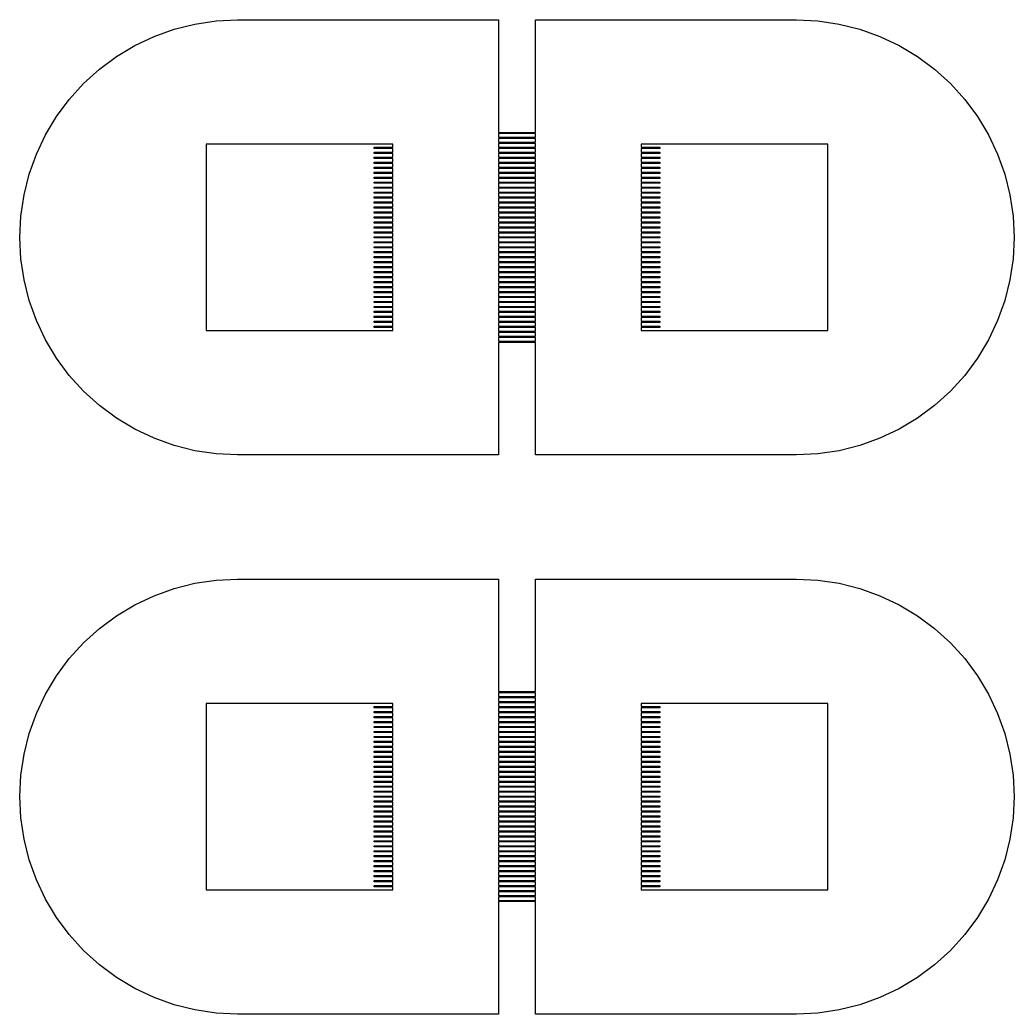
# Model space of a CAD drawing. Extents: x -25 to 123, y -44 to 109.
# Drawn here: x 0.51 to 8.69, y 5.11 to 13.29 of the extents above; entities that cross this region are included whole.
import ezdxf

# ---------------------------------------------------------------- set-up
doc = ezdxf.new("R2010")
doc.units = 0

msp = doc.modelspace()

# ---------------------------------------------------------------- linework, layer by layer
for p, q in [((1.78137, 13.2167), (1.95172, 13.2594)), ((1.95172, 13.2594), (2.12544, 13.2852)), ((2.12544, 13.2852), (2.30084, 13.2938)), ((2.30084, 13.2938), (4.4483, 13.2938)), ((4.4483, 13.2938), (4.4483, 12.3683)), ((4.75508, 12.3683), (4.75508, 13.2938)), ((4.75508, 13.2938), (6.90254, 13.2938)), ((6.90254, 13.2938), (7.07794, 13.2852)), ((7.07794, 13.2852), (7.25166, 13.2594)), ((7.25166, 13.2594), (7.42201, 13.2167)), ((1.61601, 13.1576), (1.78137, 13.2167)), ((7.42201, 13.2167), (7.58737, 13.1576)), ((1.45726, 13.0825), (1.61601, 13.1576)), ((7.58737, 13.1576), (7.74612, 13.0825)), ((1.30663, 12.9922), (1.45726, 13.0825)), ((7.74612, 13.0825), (7.89676, 12.9922)), ((1.16557, 12.8876), (1.30663, 12.9922)), ((7.89676, 12.9922), (8.03781, 12.8876)), ((1.03545, 12.7696), (1.16557, 12.8876)), ((8.03781, 12.8876), (8.16794, 12.7696)), ((0.9175, 12.6395), (1.03545, 12.7696)), ((8.16794, 12.7696), (8.28589, 12.6395)), ((0.8129, 12.4985), (0.9175, 12.6395)), ((8.28589, 12.6395), (8.39049, 12.4985)), ((0.72261, 12.3478), (0.8129, 12.4985)), ((8.39049, 12.4985), (8.48077, 12.3478)), ((4.4483, 12.3683), (4.75508, 12.3683)), ((4.75508, 12.3581), (4.4483, 12.3581)), ((4.4483, 12.3581), (4.4483, 12.3274)), ((4.75508, 12.3274), (4.75508, 12.3581)), ((0.64752, 12.1891), (0.72261, 12.3478)), ((4.4483, 12.3274), (4.75508, 12.3274)), ((4.75508, 12.3172), (4.4483, 12.3172)), ((4.4483, 12.3172), (4.4483, 12.2865)), ((4.4483, 12.2865), (4.75508, 12.2865)), ((4.75508, 12.2763), (4.4483, 12.2763)), ((4.4483, 12.2763), (4.4483, 12.2456)), ((4.75508, 12.2865), (4.75508, 12.3172)), ((4.75508, 12.2456), (4.75508, 12.2763)), ((8.48077, 12.3478), (8.55586, 12.1891)), ((3.57909, 12.2712), (2.0452, 12.2712)), ((2.0452, 12.2712), (2.0452, 10.7373)), ((3.4257, 12.2354), (3.4257, 12.2456)), ((3.4257, 12.2456), (3.57909, 12.2456)), ((3.57909, 12.2354), (3.4257, 12.2354)), ((3.4257, 12.1945), (3.4257, 12.2047)), ((3.4257, 12.2047), (3.57909, 12.2047)), ((3.57909, 12.1945), (3.4257, 12.1945)), ((3.57909, 12.2456), (3.57909, 12.2712)), ((3.57909, 12.2047), (3.57909, 12.2354)), ((3.57909, 12.1638), (3.57909, 12.1945)), ((4.4483, 12.2456), (4.75508, 12.2456)), ((4.75508, 12.2354), (4.4483, 12.2354)), ((4.4483, 12.2354), (4.4483, 12.2047)), ((4.4483, 12.2047), (4.75508, 12.2047)), ((4.75508, 12.1945), (4.4483, 12.1945)), ((4.4483, 12.1945), (4.4483, 12.1638)), ((4.75508, 12.2047), (4.75508, 12.2354)), ((4.75508, 12.1638), (4.75508, 12.1945)), ((7.15819, 12.2712), (5.6243, 12.2712)), ((5.6243, 12.2712), (5.6243, 12.2456)), ((5.6243, 12.2456), (5.77768, 12.2456)), ((5.77768, 12.2354), (5.6243, 12.2354)), ((5.6243, 12.2354), (5.6243, 12.2047)), ((5.6243, 12.2047), (5.77768, 12.2047)), ((5.77768, 12.1945), (5.6243, 12.1945)), ((5.6243, 12.1945), (5.6243, 12.1638)), ((5.77768, 12.2456), (5.77768, 12.2354)), ((5.77768, 12.2047), (5.77768, 12.1945)), ((7.15819, 10.7373), (7.15819, 12.2712)), ((0.58836, 12.0237), (0.64752, 12.1891)), ((3.4257, 12.1536), (3.4257, 12.1638)), ((3.4257, 12.1638), (3.57909, 12.1638)), ((3.57909, 12.1536), (3.4257, 12.1536)), ((3.4257, 12.1127), (3.4257, 12.1229)), ((3.4257, 12.1229), (3.57909, 12.1229)), ((3.57909, 12.1127), (3.4257, 12.1127)), ((3.57909, 12.1229), (3.57909, 12.1536)), ((3.57909, 12.082), (3.57909, 12.1127)), ((4.4483, 12.1638), (4.75508, 12.1638)), ((4.75508, 12.1536), (4.4483, 12.1536)), ((4.4483, 12.1536), (4.4483, 12.1229)), ((4.4483, 12.1229), (4.75508, 12.1229)), ((4.75508, 12.1127), (4.4483, 12.1127)), ((4.4483, 12.1127), (4.4483, 12.082)), ((4.75508, 12.1229), (4.75508, 12.1536)), ((4.75508, 12.082), (4.75508, 12.1127)), ((5.6243, 12.1638), (5.77768, 12.1638)), ((5.77768, 12.1536), (5.6243, 12.1536)), ((5.6243, 12.1536), (5.6243, 12.1229)), ((5.6243, 12.1229), (5.77768, 12.1229)), ((5.77768, 12.1127), (5.6243, 12.1127)), ((5.6243, 12.1127), (5.6243, 12.082)), ((5.77768, 12.1638), (5.77768, 12.1536)), ((5.77768, 12.1229), (5.77768, 12.1127)), ((8.55586, 12.1891), (8.61502, 12.0237)), ((3.4257, 12.0718), (3.4257, 12.082)), ((3.4257, 12.082), (3.57909, 12.082)), ((3.57909, 12.0718), (3.4257, 12.0718)), ((3.4257, 12.0309), (3.4257, 12.0411)), ((3.4257, 12.0411), (3.57909, 12.0411)), ((3.57909, 12.0309), (3.4257, 12.0309)), ((3.57909, 12.0411), (3.57909, 12.0718)), ((3.57909, 12.0002), (3.57909, 12.0309)), ((4.4483, 12.082), (4.75508, 12.082)), ((4.75508, 12.0718), (4.4483, 12.0718)), ((4.4483, 12.0718), (4.4483, 12.0411)), ((4.4483, 12.0411), (4.75508, 12.0411)), ((4.75508, 12.0309), (4.4483, 12.0309)), ((4.4483, 12.0309), (4.4483, 12.0002)), ((4.75508, 12.0411), (4.75508, 12.0718)), ((4.75508, 12.0002), (4.75508, 12.0309)), ((5.6243, 12.082), (5.77768, 12.082)), ((5.77768, 12.0718), (5.6243, 12.0718)), ((5.6243, 12.0718), (5.6243, 12.0411)), ((5.6243, 12.0411), (5.77768, 12.0411)), ((5.77768, 12.0309), (5.6243, 12.0309)), ((5.6243, 12.0309), (5.6243, 12.0002)), ((5.77768, 12.082), (5.77768, 12.0718)), ((5.77768, 12.0411), (5.77768, 12.0309)), ((0.54568, 11.8534), (0.58836, 12.0237)), ((3.4257, 11.99), (3.4257, 12.0002)), ((3.4257, 12.0002), (3.57909, 12.0002)), ((3.57909, 11.99), (3.4257, 11.99)), ((3.4257, 11.9491), (3.4257, 11.9593)), ((3.4257, 11.9593), (3.57909, 11.9593)), ((3.57909, 11.9491), (3.4257, 11.9491)), ((3.57909, 11.9593), (3.57909, 11.99)), ((3.57909, 11.9184), (3.57909, 11.9491)), ((4.4483, 12.0002), (4.75508, 12.0002)), ((4.75508, 11.99), (4.4483, 11.99)), ((4.4483, 11.99), (4.4483, 11.9593)), ((4.4483, 11.9593), (4.75508, 11.9593)), ((4.75508, 11.9491), (4.4483, 11.9491)), ((4.4483, 11.9491), (4.4483, 11.9184)), ((4.75508, 11.9593), (4.75508, 11.99)), ((4.75508, 11.9184), (4.75508, 11.9491)), ((5.6243, 12.0002), (5.77768, 12.0002)), ((5.77768, 11.99), (5.6243, 11.99)), ((5.6243, 11.99), (5.6243, 11.9593)), ((5.6243, 11.9593), (5.77768, 11.9593)), ((5.77768, 11.9491), (5.6243, 11.9491)), ((5.6243, 11.9491), (5.6243, 11.9184)), ((5.77768, 12.0002), (5.77768, 11.99)), ((5.77768, 11.9593), (5.77768, 11.9491)), ((8.61502, 12.0237), (8.6577, 11.8534)), ((3.4257, 11.9082), (3.4257, 11.9184)), ((3.4257, 11.9184), (3.57909, 11.9184)), ((3.57909, 11.9082), (3.4257, 11.9082)), ((3.4257, 11.8673), (3.4257, 11.8775)), ((3.4257, 11.8775), (3.57909, 11.8775)), ((3.57909, 11.8673), (3.4257, 11.8673)), ((3.57909, 11.8775), (3.57909, 11.9082)), ((3.57909, 11.8366), (3.57909, 11.8673)), ((4.4483, 11.9184), (4.75508, 11.9184)), ((4.75508, 11.9082), (4.4483, 11.9082)), ((4.4483, 11.9082), (4.4483, 11.8775)), ((4.4483, 11.8775), (4.75508, 11.8775)), ((4.75508, 11.8673), (4.4483, 11.8673)), ((4.4483, 11.8673), (4.4483, 11.8366)), ((4.75508, 11.8775), (4.75508, 11.9082)), ((4.75508, 11.8366), (4.75508, 11.8673)), ((5.6243, 11.9184), (5.77768, 11.9184)), ((5.77768, 11.9082), (5.6243, 11.9082)), ((5.6243, 11.9082), (5.6243, 11.8775)), ((5.6243, 11.8775), (5.77768, 11.8775)), ((5.77768, 11.8673), (5.6243, 11.8673)), ((5.6243, 11.8673), (5.6243, 11.8366)), ((5.77768, 11.9184), (5.77768, 11.9082)), ((5.77768, 11.8775), (5.77768, 11.8673)), ((0.51993, 11.6796), (0.54568, 11.8534)), ((3.4257, 11.8264), (3.4257, 11.8366)), ((3.4257, 11.8366), (3.57909, 11.8366)), ((3.57909, 11.8264), (3.4257, 11.8264)), ((3.4257, 11.7854), (3.4257, 11.7957)), ((3.4257, 11.7957), (3.57909, 11.7957)), ((3.57909, 11.7854), (3.4257, 11.7854)), ((3.57909, 11.7957), (3.57909, 11.8264)), ((3.57909, 11.7548), (3.57909, 11.7854)), ((4.4483, 11.8366), (4.75508, 11.8366)), ((4.75508, 11.8264), (4.4483, 11.8264)), ((4.4483, 11.8264), (4.4483, 11.7957)), ((4.4483, 11.7957), (4.75508, 11.7957)), ((4.75508, 11.7854), (4.4483, 11.7854)), ((4.4483, 11.7854), (4.4483, 11.7548)), ((4.75508, 11.7957), (4.75508, 11.8264)), ((4.75508, 11.7548), (4.75508, 11.7854)), ((5.6243, 11.8366), (5.77768, 11.8366)), ((5.77768, 11.8264), (5.6243, 11.8264)), ((5.6243, 11.8264), (5.6243, 11.7957)), ((5.6243, 11.7957), (5.77768, 11.7957)), ((5.77768, 11.7854), (5.6243, 11.7854)), ((5.6243, 11.7854), (5.6243, 11.7548)), ((5.77768, 11.8366), (5.77768, 11.8264)), ((5.77768, 11.7957), (5.77768, 11.7854)), ((8.6577, 11.8534), (8.68346, 11.6796)), ((3.4257, 11.7445), (3.4257, 11.7548)), ((3.4257, 11.7548), (3.57909, 11.7548)), ((3.57909, 11.7445), (3.4257, 11.7445)), ((3.4257, 11.7036), (3.4257, 11.7139)), ((3.4257, 11.7139), (3.57909, 11.7139)), ((3.57909, 11.7036), (3.4257, 11.7036)), ((3.57909, 11.7139), (3.57909, 11.7445)), ((3.57909, 11.673), (3.57909, 11.7036)), ((4.4483, 11.7548), (4.75508, 11.7548)), ((4.75508, 11.7445), (4.4483, 11.7445)), ((4.4483, 11.7445), (4.4483, 11.7139)), ((4.4483, 11.7139), (4.75508, 11.7139)), ((4.75508, 11.7036), (4.4483, 11.7036)), ((4.4483, 11.7036), (4.4483, 11.673)), ((4.75508, 11.7139), (4.75508, 11.7445)), ((4.75508, 11.673), (4.75508, 11.7036)), ((5.6243, 11.7548), (5.77768, 11.7548)), ((5.77768, 11.7445), (5.6243, 11.7445)), ((5.6243, 11.7445), (5.6243, 11.7139)), ((5.6243, 11.7139), (5.77768, 11.7139)), ((5.77768, 11.7036), (5.6243, 11.7036)), ((5.6243, 11.7036), (5.6243, 11.673)), ((5.77768, 11.7548), (5.77768, 11.7445)), ((5.77768, 11.7139), (5.77768, 11.7036)), ((0.51129, 11.5042), (0.51993, 11.6796)), ((3.4257, 11.6628), (3.4257, 11.673)), ((3.4257, 11.673), (3.57909, 11.673)), ((3.57909, 11.6628), (3.4257, 11.6628)), ((3.4257, 11.6218), (3.4257, 11.6321)), ((3.4257, 11.6321), (3.57909, 11.6321)), ((3.57909, 11.6218), (3.4257, 11.6218)), ((3.57909, 11.6321), (3.57909, 11.6628)), ((3.57909, 11.5912), (3.57909, 11.6218)), ((4.4483, 11.673), (4.75508, 11.673)), ((4.75508, 11.6628), (4.4483, 11.6628)), ((4.4483, 11.6628), (4.4483, 11.6321)), ((4.4483, 11.6321), (4.75508, 11.6321)), ((4.75508, 11.6218), (4.4483, 11.6218)), ((4.4483, 11.6218), (4.4483, 11.5912)), ((4.75508, 11.6321), (4.75508, 11.6628)), ((4.75508, 11.5912), (4.75508, 11.6218)), ((5.6243, 11.673), (5.77768, 11.673)), ((5.77768, 11.6628), (5.6243, 11.6628)), ((5.6243, 11.6628), (5.6243, 11.6321)), ((5.6243, 11.6321), (5.77768, 11.6321)), ((5.77768, 11.6218), (5.6243, 11.6218)), ((5.6243, 11.6218), (5.6243, 11.5912)), ((5.77768, 11.673), (5.77768, 11.6628)), ((5.77768, 11.6321), (5.77768, 11.6218)), ((8.68346, 11.6796), (8.69209, 11.5042)), ((3.4257, 11.5809), (3.4257, 11.5912)), ((3.4257, 11.5912), (3.57909, 11.5912)), ((3.57909, 11.5809), (3.4257, 11.5809)), ((3.4257, 11.54), (3.4257, 11.5503)), ((3.4257, 11.5503), (3.57909, 11.5503)), ((3.57909, 11.54), (3.4257, 11.54)), ((3.57909, 11.5503), (3.57909, 11.5809)), ((3.57909, 11.5093), (3.57909, 11.54)), ((4.4483, 11.5912), (4.75508, 11.5912)), ((4.75508, 11.5809), (4.4483, 11.5809)), ((4.4483, 11.5809), (4.4483, 11.5503)), ((4.4483, 11.5503), (4.75508, 11.5503)), ((4.75508, 11.54), (4.4483, 11.54)), ((4.4483, 11.54), (4.4483, 11.5093)), ((4.75508, 11.5503), (4.75508, 11.5809)), ((4.75508, 11.5093), (4.75508, 11.54)), ((5.6243, 11.5912), (5.77768, 11.5912)), ((5.77768, 11.5809), (5.6243, 11.5809)), ((5.6243, 11.5809), (5.6243, 11.5503)), ((5.6243, 11.5503), (5.77768, 11.5503)), ((5.77768, 11.54), (5.6243, 11.54)), ((5.6243, 11.54), (5.6243, 11.5093)), ((5.77768, 11.5912), (5.77768, 11.5809)), ((5.77768, 11.5503), (5.77768, 11.54)), ((0.51993, 11.3288), (0.51129, 11.5042)), ((3.4257, 11.4991), (3.4257, 11.5093)), ((3.4257, 11.5093), (3.57909, 11.5093)), ((3.57909, 11.4991), (3.4257, 11.4991)), ((3.4257, 11.4582), (3.4257, 11.4685)), ((3.4257, 11.4685), (3.57909, 11.4685)), ((3.57909, 11.4582), (3.4257, 11.4582)), ((3.57909, 11.4685), (3.57909, 11.4991)), ((3.57909, 11.4276), (3.57909, 11.4582)), ((4.4483, 11.5093), (4.75508, 11.5093)), ((4.75508, 11.4991), (4.4483, 11.4991)), ((4.4483, 11.4991), (4.4483, 11.4685)), ((4.4483, 11.4685), (4.75508, 11.4685)), ((4.75508, 11.4582), (4.4483, 11.4582)), ((4.4483, 11.4582), (4.4483, 11.4276)), ((4.75508, 11.4685), (4.75508, 11.4991)), ((4.75508, 11.4276), (4.75508, 11.4582)), ((5.6243, 11.5093), (5.77768, 11.5093)), ((5.77768, 11.4991), (5.6243, 11.4991)), ((5.6243, 11.4991), (5.6243, 11.4685)), ((5.6243, 11.4685), (5.77768, 11.4685)), ((5.77768, 11.4582), (5.6243, 11.4582)), ((5.6243, 11.4582), (5.6243, 11.4276)), ((5.77768, 11.5093), (5.77768, 11.4991)), ((5.77768, 11.4685), (5.77768, 11.4582)), ((8.69209, 11.5042), (8.68346, 11.3288)), ((3.4257, 11.4173), (3.4257, 11.4276)), ((3.4257, 11.4276), (3.57909, 11.4276)), ((3.57909, 11.4173), (3.4257, 11.4173)), ((3.4257, 11.3764), (3.4257, 11.3867)), ((3.4257, 11.3867), (3.57909, 11.3867)), ((3.57909, 11.3764), (3.4257, 11.3764)), ((3.57909, 11.3867), (3.57909, 11.4173)), ((3.57909, 11.3457), (3.57909, 11.3764)), ((4.4483, 11.4276), (4.75508, 11.4276)), ((4.75508, 11.4173), (4.4483, 11.4173)), ((4.4483, 11.4173), (4.4483, 11.3867)), ((4.4483, 11.3867), (4.75508, 11.3867)), ((4.75508, 11.3764), (4.4483, 11.3764)), ((4.4483, 11.3764), (4.4483, 11.3457)), ((4.75508, 11.3867), (4.75508, 11.4173)), ((4.75508, 11.3457), (4.75508, 11.3764)), ((5.6243, 11.4276), (5.77768, 11.4276)), ((5.77768, 11.4173), (5.6243, 11.4173)), ((5.6243, 11.4173), (5.6243, 11.3867)), ((5.6243, 11.3867), (5.77768, 11.3867)), ((5.77768, 11.3764), (5.6243, 11.3764)), ((5.6243, 11.3764), (5.6243, 11.3457)), ((5.77768, 11.4276), (5.77768, 11.4173)), ((5.77768, 11.3867), (5.77768, 11.3764)), ((0.54568, 11.1551), (0.51993, 11.3288)), ((3.4257, 11.3355), (3.4257, 11.3457)), ((3.4257, 11.3457), (3.57909, 11.3457)), ((3.57909, 11.3355), (3.4257, 11.3355)), ((3.4257, 11.2946), (3.4257, 11.3048)), ((3.4257, 11.3048), (3.57909, 11.3048)), ((3.57909, 11.2946), (3.4257, 11.2946)), ((3.57909, 11.3048), (3.57909, 11.3355)), ((3.57909, 11.2639), (3.57909, 11.2946)), ((4.4483, 11.3457), (4.75508, 11.3457)), ((4.75508, 11.3355), (4.4483, 11.3355)), ((4.4483, 11.3355), (4.4483, 11.3048)), ((4.4483, 11.3048), (4.75508, 11.3048)), ((4.75508, 11.2946), (4.4483, 11.2946)), ((4.4483, 11.2946), (4.4483, 11.2639)), ((4.75508, 11.3048), (4.75508, 11.3355)), ((4.75508, 11.2639), (4.75508, 11.2946)), ((5.6243, 11.3457), (5.77768, 11.3457)), ((5.77768, 11.3355), (5.6243, 11.3355)), ((5.6243, 11.3355), (5.6243, 11.3048)), ((5.6243, 11.3048), (5.77768, 11.3048)), ((5.77768, 11.2946), (5.6243, 11.2946)), ((5.6243, 11.2946), (5.6243, 11.2639)), ((5.77768, 11.3457), (5.77768, 11.3355)), ((5.77768, 11.3048), (5.77768, 11.2946)), ((8.68346, 11.3288), (8.6577, 11.1551)), ((3.4257, 11.2537), (3.4257, 11.2639)), ((3.4257, 11.2639), (3.57909, 11.2639)), ((3.57909, 11.2537), (3.4257, 11.2537)), ((3.4257, 11.2128), (3.4257, 11.223)), ((3.4257, 11.223), (3.57909, 11.223)), ((3.57909, 11.2128), (3.4257, 11.2128)), ((3.57909, 11.223), (3.57909, 11.2537)), ((3.57909, 11.1821), (3.57909, 11.2128)), ((4.4483, 11.2639), (4.75508, 11.2639)), ((4.75508, 11.2537), (4.4483, 11.2537)), ((4.4483, 11.2537), (4.4483, 11.223)), ((4.4483, 11.223), (4.75508, 11.223)), ((4.75508, 11.2128), (4.4483, 11.2128)), ((4.4483, 11.2128), (4.4483, 11.1821)), ((4.75508, 11.223), (4.75508, 11.2537)), ((4.75508, 11.1821), (4.75508, 11.2128)), ((5.6243, 11.2639), (5.77768, 11.2639)), ((5.77768, 11.2537), (5.6243, 11.2537)), ((5.6243, 11.2537), (5.6243, 11.223)), ((5.6243, 11.223), (5.77768, 11.223)), ((5.77768, 11.2128), (5.6243, 11.2128)), ((5.6243, 11.2128), (5.6243, 11.1821)), ((5.77768, 11.2639), (5.77768, 11.2537)), ((5.77768, 11.223), (5.77768, 11.2128)), ((0.58836, 10.9848), (0.54568, 11.1551)), ((3.4257, 11.1719), (3.4257, 11.1821)), ((3.4257, 11.1821), (3.57909, 11.1821)), ((3.57909, 11.1719), (3.4257, 11.1719)), ((3.4257, 11.131), (3.4257, 11.1412)), ((3.4257, 11.1412), (3.57909, 11.1412)), ((3.57909, 11.131), (3.4257, 11.131)), ((3.57909, 11.1412), (3.57909, 11.1719)), ((3.57909, 11.1003), (3.57909, 11.131)), ((4.4483, 11.1821), (4.75508, 11.1821)), ((4.75508, 11.1719), (4.4483, 11.1719)), ((4.4483, 11.1719), (4.4483, 11.1412)), ((4.4483, 11.1412), (4.75508, 11.1412)), ((4.75508, 11.131), (4.4483, 11.131)), ((4.4483, 11.131), (4.4483, 11.1003)), ((4.75508, 11.1412), (4.75508, 11.1719)), ((4.75508, 11.1003), (4.75508, 11.131)), ((5.6243, 11.1821), (5.77768, 11.1821)), ((5.77768, 11.1719), (5.6243, 11.1719)), ((5.6243, 11.1719), (5.6243, 11.1412)), ((5.6243, 11.1412), (5.77768, 11.1412)), ((5.77768, 11.131), (5.6243, 11.131)), ((5.6243, 11.131), (5.6243, 11.1003)), ((5.77768, 11.1821), (5.77768, 11.1719)), ((5.77768, 11.1412), (5.77768, 11.131)), ((8.6577, 11.1551), (8.61502, 10.9848)), ((3.4257, 11.0901), (3.4257, 11.1003)), ((3.4257, 11.1003), (3.57909, 11.1003)), ((3.57909, 11.0901), (3.4257, 11.0901)), ((3.4257, 11.0492), (3.4257, 11.0594)), ((3.4257, 11.0594), (3.57909, 11.0594)), ((3.57909, 11.0492), (3.4257, 11.0492)), ((3.57909, 11.0594), (3.57909, 11.0901)), ((3.57909, 11.0185), (3.57909, 11.0492)), ((4.4483, 11.1003), (4.75508, 11.1003)), ((4.75508, 11.0901), (4.4483, 11.0901)), ((4.4483, 11.0901), (4.4483, 11.0594)), ((4.4483, 11.0594), (4.75508, 11.0594)), ((4.75508, 11.0492), (4.4483, 11.0492)), ((4.4483, 11.0492), (4.4483, 11.0185)), ((4.75508, 11.0594), (4.75508, 11.0901)), ((4.75508, 11.0185), (4.75508, 11.0492)), ((5.6243, 11.1003), (5.77768, 11.1003)), ((5.77768, 11.0901), (5.6243, 11.0901)), ((5.6243, 11.0901), (5.6243, 11.0594)), ((5.6243, 11.0594), (5.77768, 11.0594)), ((5.77768, 11.0492), (5.6243, 11.0492)), ((5.6243, 11.0492), (5.6243, 11.0185)), ((5.77768, 11.1003), (5.77768, 11.0901)), ((5.77768, 11.0594), (5.77768, 11.0492)), ((0.64752, 10.8194), (0.58836, 10.9848)), ((3.4257, 11.0083), (3.4257, 11.0185)), ((3.4257, 11.0185), (3.57909, 11.0185)), ((3.57909, 11.0083), (3.4257, 11.0083)), ((3.4257, 10.9674), (3.4257, 10.9776)), ((3.4257, 10.9776), (3.57909, 10.9776)), ((3.57909, 10.9674), (3.4257, 10.9674)), ((3.57909, 10.9776), (3.57909, 11.0083)), ((3.57909, 10.9367), (3.57909, 10.9674)), ((4.4483, 11.0185), (4.75508, 11.0185)), ((4.75508, 11.0083), (4.4483, 11.0083)), ((4.4483, 11.0083), (4.4483, 10.9776)), ((4.4483, 10.9776), (4.75508, 10.9776)), ((4.75508, 10.9674), (4.4483, 10.9674)), ((4.4483, 10.9674), (4.4483, 10.9367)), ((4.75508, 10.9776), (4.75508, 11.0083)), ((4.75508, 10.9367), (4.75508, 10.9674)), ((5.6243, 11.0185), (5.77768, 11.0185)), ((5.77768, 11.0083), (5.6243, 11.0083)), ((5.6243, 11.0083), (5.6243, 10.9776)), ((5.6243, 10.9776), (5.77768, 10.9776)), ((5.77768, 10.9674), (5.6243, 10.9674)), ((5.6243, 10.9674), (5.6243, 10.9367)), ((5.77768, 11.0185), (5.77768, 11.0083)), ((5.77768, 10.9776), (5.77768, 10.9674)), ((8.61502, 10.9848), (8.55586, 10.8194)), ((3.4257, 10.9265), (3.4257, 10.9367)), ((3.4257, 10.9367), (3.57909, 10.9367)), ((3.57909, 10.9265), (3.4257, 10.9265)), ((3.4257, 10.8856), (3.4257, 10.8958)), ((3.4257, 10.8958), (3.57909, 10.8958)), ((3.57909, 10.8856), (3.4257, 10.8856)), ((3.57909, 10.8958), (3.57909, 10.9265)), ((3.57909, 10.8549), (3.57909, 10.8856)), ((4.4483, 10.9367), (4.75508, 10.9367)), ((4.75508, 10.9265), (4.4483, 10.9265)), ((4.4483, 10.9265), (4.4483, 10.8958)), ((4.4483, 10.8958), (4.75508, 10.8958)), ((4.75508, 10.8856), (4.4483, 10.8856)), ((4.4483, 10.8856), (4.4483, 10.8549)), ((4.75508, 10.8958), (4.75508, 10.9265)), ((4.75508, 10.8549), (4.75508, 10.8856)), ((5.6243, 10.9367), (5.77768, 10.9367)), ((5.77768, 10.9265), (5.6243, 10.9265)), ((5.6243, 10.9265), (5.6243, 10.8958)), ((5.6243, 10.8958), (5.77768, 10.8958)), ((5.77768, 10.8856), (5.6243, 10.8856)), ((5.6243, 10.8856), (5.6243, 10.8549)), ((5.77768, 10.9367), (5.77768, 10.9265)), ((5.77768, 10.8958), (5.77768, 10.8856)), ((0.72261, 10.6607), (0.64752, 10.8194)), ((3.4257, 10.8447), (3.4257, 10.8549)), ((3.4257, 10.8549), (3.57909, 10.8549)), ((3.57909, 10.8447), (3.4257, 10.8447)), ((3.4257, 10.8038), (3.4257, 10.814)), ((3.4257, 10.814), (3.57909, 10.814)), ((3.57909, 10.8038), (3.4257, 10.8038)), ((3.57909, 10.814), (3.57909, 10.8447)), ((3.57909, 10.7731), (3.57909, 10.8038)), ((4.4483, 10.8549), (4.75508, 10.8549)), ((4.75508, 10.8447), (4.4483, 10.8447)), ((4.4483, 10.8447), (4.4483, 10.814)), ((4.4483, 10.814), (4.75508, 10.814)), ((4.75508, 10.8038), (4.4483, 10.8038)), ((4.4483, 10.8038), (4.4483, 10.7731)), ((4.75508, 10.814), (4.75508, 10.8447)), ((4.75508, 10.7731), (4.75508, 10.8038)), ((5.6243, 10.8549), (5.77768, 10.8549)), ((5.77768, 10.8447), (5.6243, 10.8447)), ((5.6243, 10.8447), (5.6243, 10.814)), ((5.6243, 10.814), (5.77768, 10.814)), ((5.77768, 10.8038), (5.6243, 10.8038)), ((5.6243, 10.8038), (5.6243, 10.7731)), ((5.77768, 10.8549), (5.77768, 10.8447)), ((5.77768, 10.814), (5.77768, 10.8038)), ((8.55586, 10.8194), (8.48077, 10.6607)), ((2.0452, 10.7373), (3.57909, 10.7373)), ((3.4257, 10.7629), (3.4257, 10.7731)), ((3.4257, 10.7731), (3.57909, 10.7731)), ((3.57909, 10.7629), (3.4257, 10.7629)), ((3.57909, 10.7373), (3.57909, 10.7629)), ((4.4483, 10.7731), (4.75508, 10.7731)), ((4.75508, 10.7629), (4.4483, 10.7629)), ((4.4483, 10.7629), (4.4483, 10.7322)), ((4.4483, 10.7322), (4.75508, 10.7322)), ((4.75508, 10.722), (4.4483, 10.722)), ((4.4483, 10.722), (4.4483, 10.6913)), ((4.75508, 10.7322), (4.75508, 10.7629)), ((4.75508, 10.6913), (4.75508, 10.722)), ((5.6243, 10.7731), (5.77768, 10.7731)), ((5.77768, 10.7629), (5.6243, 10.7629)), ((5.6243, 10.7629), (5.6243, 10.7373)), ((5.6243, 10.7373), (7.15819, 10.7373)), ((5.77768, 10.7731), (5.77768, 10.7629)), ((0.8129, 10.51), (0.72261, 10.6607)), ((4.4483, 10.6913), (4.75508, 10.6913)), ((4.75508, 10.6811), (4.4483, 10.6811)), ((4.4483, 10.6811), (4.4483, 10.6504)), ((4.4483, 10.6504), (4.75508, 10.6504)), ((4.75508, 10.6402), (4.4483, 10.6402)), ((4.4483, 10.6402), (4.4483, 9.71469)), ((4.75508, 10.6504), (4.75508, 10.6811)), ((4.75508, 9.71469), (4.75508, 10.6402)), ((8.48077, 10.6607), (8.39049, 10.51)), ((0.9175, 10.369), (0.8129, 10.51)), ((8.39049, 10.51), (8.28589, 10.369)), ((1.03545, 10.2388), (0.9175, 10.369)), ((8.28589, 10.369), (8.16794, 10.2388)), ((1.16557, 10.1209), (1.03545, 10.2388)), ((8.16794, 10.2388), (8.03781, 10.1209)), ((1.30663, 10.0163), (1.16557, 10.1209)), ((8.03781, 10.1209), (7.89676, 10.0163)), ((1.45726, 9.92601), (1.30663, 10.0163)), ((7.89676, 10.0163), (7.74612, 9.92601)), ((1.61601, 9.85092), (1.45726, 9.92601)), ((7.74612, 9.92601), (7.58737, 9.85092)), ((1.78137, 9.79176), (1.61601, 9.85092)), ((7.58737, 9.85092), (7.42201, 9.79176)), ((1.95172, 9.74908), (1.78137, 9.79176)), ((2.12544, 9.72333), (1.95172, 9.74908)), ((7.25166, 9.74908), (7.07794, 9.72333)), ((7.42201, 9.79176), (7.25166, 9.74908)), ((2.30084, 9.71469), (2.12544, 9.72333)), ((4.4483, 9.71469), (2.30084, 9.71469)), ((6.90254, 9.71469), (4.75508, 9.71469)), ((7.07794, 9.72333), (6.90254, 9.71469)), ((1.95172, 8.6577), (2.12544, 8.68346)), ((2.12544, 8.68346), (2.30084, 8.69209)), ((2.30084, 8.69209), (4.4483, 8.69209)), ((4.4483, 8.69209), (4.4483, 7.76663)), ((4.75508, 7.76663), (4.75508, 8.69209)), ((4.75508, 8.69209), (6.90254, 8.69209)), ((6.90254, 8.69209), (7.07794, 8.68346)), ((7.07794, 8.68346), (7.25166, 8.6577)), ((1.61601, 8.55586), (1.78137, 8.61502)), ((1.78137, 8.61502), (1.95172, 8.6577)), ((7.25166, 8.6577), (7.42201, 8.61502)), ((7.42201, 8.61502), (7.58737, 8.55586)), ((1.45726, 8.48077), (1.61601, 8.55586)), ((7.58737, 8.55586), (7.74612, 8.48077)), ((1.30663, 8.39049), (1.45726, 8.48077)), ((7.74612, 8.48077), (7.89676, 8.39049)), ((1.16557, 8.28589), (1.30663, 8.39049)), ((7.89676, 8.39049), (8.03781, 8.28589)), ((1.03545, 8.16794), (1.16557, 8.28589)), ((8.03781, 8.28589), (8.16794, 8.16794)), ((0.9175, 8.03781), (1.03545, 8.16794)), ((8.16794, 8.16794), (8.28589, 8.03781)), ((0.8129, 7.89676), (0.9175, 8.03781)), ((8.28589, 8.03781), (8.39049, 7.89676)), ((0.72261, 7.74612), (0.8129, 7.89676)), ((8.39049, 7.89676), (8.48077, 7.74612)), ((0.64752, 7.58737), (0.72261, 7.74612)), ((4.4483, 7.76663), (4.75508, 7.76663)), ((4.75508, 7.75641), (4.4483, 7.75641)), ((4.4483, 7.75641), (4.4483, 7.72572)), ((4.4483, 7.72572), (4.75508, 7.72572)), ((4.75508, 7.7155), (4.4483, 7.7155)), ((4.4483, 7.7155), (4.4483, 7.68483)), ((4.75508, 7.72572), (4.75508, 7.75641)), ((4.75508, 7.68483), (4.75508, 7.7155)), ((8.48077, 7.74612), (8.55586, 7.58737)), ((3.57909, 7.66949), (2.0452, 7.66949)), ((2.0452, 7.66949), (2.0452, 6.13559)), ((3.4257, 7.6337), (3.4257, 7.64392)), ((3.4257, 7.64392), (3.57909, 7.64392)), ((3.57909, 7.6337), (3.4257, 7.6337)), ((3.57909, 7.64392), (3.57909, 7.66949)), ((3.57909, 7.60303), (3.57909, 7.6337)), ((4.4483, 7.68483), (4.75508, 7.68483)), ((4.75508, 7.67459), (4.4483, 7.67459)), ((4.4483, 7.67459), (4.4483, 7.64392)), ((4.4483, 7.64392), (4.75508, 7.64392)), ((4.75508, 7.6337), (4.4483, 7.6337)), ((4.4483, 7.6337), (4.4483, 7.60303)), ((4.75508, 7.64392), (4.75508, 7.67459)), ((4.75508, 7.60303), (4.75508, 7.6337)), ((7.15819, 7.66949), (5.6243, 7.66949)), ((5.6243, 7.66949), (5.6243, 7.64392)), ((5.6243, 7.64392), (5.77768, 7.64392)), ((5.77768, 7.6337), (5.6243, 7.6337)), ((5.6243, 7.6337), (5.6243, 7.60303)), ((5.77768, 7.64392), (5.77768, 7.6337)), ((7.15819, 6.13559), (7.15819, 7.66949)), ((0.58836, 7.42201), (0.64752, 7.58737)), ((3.4257, 7.59279), (3.4257, 7.60303)), ((3.4257, 7.60303), (3.57909, 7.60303)), ((3.57909, 7.59279), (3.4257, 7.59279)), ((3.4257, 7.5519), (3.4257, 7.5621)), ((3.4257, 7.5621), (3.57909, 7.5621)), ((3.57909, 7.5519), (3.4257, 7.5519)), ((3.57909, 7.5621), (3.57909, 7.59279)), ((3.57909, 7.52121), (3.57909, 7.5519)), ((4.4483, 7.60303), (4.75508, 7.60303)), ((4.75508, 7.59279), (4.4483, 7.59279)), ((4.4483, 7.59279), (4.4483, 7.5621)), ((4.4483, 7.5621), (4.75508, 7.5621)), ((4.75508, 7.5519), (4.4483, 7.5519)), ((4.4483, 7.5519), (4.4483, 7.52121)), ((4.75508, 7.5621), (4.75508, 7.59279)), ((4.75508, 7.52121), (4.75508, 7.5519)), ((5.6243, 7.60303), (5.77768, 7.60303)), ((5.77768, 7.59279), (5.6243, 7.59279)), ((5.6243, 7.59279), (5.6243, 7.5621)), ((5.6243, 7.5621), (5.77768, 7.5621)), ((5.77768, 7.5519), (5.6243, 7.5519)), ((5.6243, 7.5519), (5.6243, 7.52121)), ((5.77768, 7.60303), (5.77768, 7.59279)), ((5.77768, 7.5621), (5.77768, 7.5519)), ((8.55586, 7.58737), (8.61502, 7.42201)), ((3.4257, 7.51097), (3.4257, 7.52121)), ((3.4257, 7.52121), (3.57909, 7.52121)), ((3.57909, 7.51097), (3.4257, 7.51097)), ((3.4257, 7.47008), (3.4257, 7.4803)), ((3.4257, 7.4803), (3.57909, 7.4803)), ((3.57909, 7.47008), (3.4257, 7.47008)), ((3.57909, 7.4803), (3.57909, 7.51097)), ((3.57909, 7.43941), (3.57909, 7.47008)), ((4.4483, 7.52121), (4.75508, 7.52121)), ((4.75508, 7.51097), (4.4483, 7.51097)), ((4.4483, 7.51097), (4.4483, 7.4803)), ((4.4483, 7.4803), (4.75508, 7.4803)), ((4.75508, 7.47008), (4.4483, 7.47008)), ((4.4483, 7.47008), (4.4483, 7.43941)), ((4.75508, 7.4803), (4.75508, 7.51097)), ((4.75508, 7.43941), (4.75508, 7.47008)), ((5.6243, 7.52121), (5.77768, 7.52121)), ((5.77768, 7.51097), (5.6243, 7.51097)), ((5.6243, 7.51097), (5.6243, 7.4803)), ((5.6243, 7.4803), (5.77768, 7.4803)), ((5.77768, 7.47008), (5.6243, 7.47008)), ((5.6243, 7.47008), (5.6243, 7.43941)), ((5.77768, 7.52121), (5.77768, 7.51097)), ((5.77768, 7.4803), (5.77768, 7.47008)), ((0.54568, 7.25166), (0.58836, 7.42201)), ((3.4257, 7.42918), (3.4257, 7.43941)), ((3.4257, 7.43941), (3.57909, 7.43941)), ((3.57909, 7.42918), (3.4257, 7.42918)), ((3.4257, 7.38828), (3.4257, 7.39848)), ((3.4257, 7.39848), (3.57909, 7.39848)), ((3.57909, 7.38828), (3.4257, 7.38828)), ((3.57909, 7.39848), (3.57909, 7.42918)), ((3.57909, 7.35759), (3.57909, 7.38828)), ((4.4483, 7.43941), (4.75508, 7.43941)), ((4.75508, 7.42918), (4.4483, 7.42918)), ((4.4483, 7.42918), (4.4483, 7.39848)), ((4.4483, 7.39848), (4.75508, 7.39848)), ((4.75508, 7.38828), (4.4483, 7.38828)), ((4.4483, 7.38828), (4.4483, 7.35759)), ((4.75508, 7.39848), (4.75508, 7.42918)), ((4.75508, 7.35759), (4.75508, 7.38828)), ((5.6243, 7.43941), (5.77768, 7.43941)), ((5.77768, 7.42918), (5.6243, 7.42918)), ((5.6243, 7.42918), (5.6243, 7.39848)), ((5.6243, 7.39848), (5.77768, 7.39848)), ((5.77768, 7.38828), (5.6243, 7.38828)), ((5.6243, 7.38828), (5.6243, 7.35759)), ((5.77768, 7.43941), (5.77768, 7.42918)), ((5.77768, 7.39848), (5.77768, 7.38828)), ((8.61502, 7.42201), (8.6577, 7.25166)), ((3.4257, 7.34737), (3.4257, 7.35759)), ((3.4257, 7.35759), (3.57909, 7.35759)), ((3.57909, 7.34737), (3.4257, 7.34737)), ((3.4257, 7.30646), (3.4257, 7.3167)), ((3.4257, 7.3167), (3.57909, 7.3167)), ((3.57909, 7.30646), (3.4257, 7.30646)), ((3.57909, 7.3167), (3.57909, 7.34737)), ((3.57909, 7.27579), (3.57909, 7.30646)), ((4.4483, 7.35759), (4.75508, 7.35759)), ((4.75508, 7.34737), (4.4483, 7.34737)), ((4.4483, 7.34737), (4.4483, 7.3167)), ((4.4483, 7.3167), (4.75508, 7.3167)), ((4.75508, 7.30646), (4.4483, 7.30646)), ((4.4483, 7.30646), (4.4483, 7.27579)), ((4.75508, 7.3167), (4.75508, 7.34737)), ((4.75508, 7.27579), (4.75508, 7.30646)), ((5.6243, 7.35759), (5.77768, 7.35759)), ((5.77768, 7.34737), (5.6243, 7.34737)), ((5.6243, 7.34737), (5.6243, 7.3167)), ((5.6243, 7.3167), (5.77768, 7.3167)), ((5.77768, 7.30646), (5.6243, 7.30646)), ((5.6243, 7.30646), (5.6243, 7.27579)), ((5.77768, 7.35759), (5.77768, 7.34737)), ((5.77768, 7.3167), (5.77768, 7.30646)), ((0.51993, 7.07794), (0.54568, 7.25166)), ((3.4257, 7.26556), (3.4257, 7.27579)), ((3.4257, 7.27579), (3.57909, 7.27579)), ((3.57909, 7.26556), (3.4257, 7.26556)), ((3.4257, 7.22466), (3.4257, 7.23488)), ((3.4257, 7.23488), (3.57909, 7.23488)), ((3.57909, 7.22466), (3.4257, 7.22466)), ((3.57909, 7.23488), (3.57909, 7.26556)), ((3.57909, 7.19397), (3.57909, 7.22466)), ((4.4483, 7.27579), (4.75508, 7.27579)), ((4.75508, 7.26556), (4.4483, 7.26556)), ((4.4483, 7.26556), (4.4483, 7.23488)), ((4.4483, 7.23488), (4.75508, 7.23488)), ((4.75508, 7.22466), (4.4483, 7.22466)), ((4.4483, 7.22466), (4.4483, 7.19397)), ((4.75508, 7.23488), (4.75508, 7.26556)), ((4.75508, 7.19397), (4.75508, 7.22466)), ((5.6243, 7.27579), (5.77768, 7.27579)), ((5.77768, 7.26556), (5.6243, 7.26556)), ((5.6243, 7.26556), (5.6243, 7.23488)), ((5.6243, 7.23488), (5.77768, 7.23488)), ((5.77768, 7.22466), (5.6243, 7.22466)), ((5.6243, 7.22466), (5.6243, 7.19397)), ((5.77768, 7.27579), (5.77768, 7.26556)), ((5.77768, 7.23488), (5.77768, 7.22466)), ((8.6577, 7.25166), (8.68346, 7.07794)), ((3.4257, 7.18375), (3.4257, 7.19397)), ((3.4257, 7.19397), (3.57909, 7.19397)), ((3.57909, 7.18375), (3.4257, 7.18375)), ((3.4257, 7.14284), (3.4257, 7.15308)), ((3.4257, 7.15308), (3.57909, 7.15308)), ((3.57909, 7.14284), (3.4257, 7.14284)), ((3.57909, 7.15308), (3.57909, 7.18375)), ((3.57909, 7.11217), (3.57909, 7.14284)), ((4.4483, 7.19397), (4.75508, 7.19397)), ((4.75508, 7.18375), (4.4483, 7.18375)), ((4.4483, 7.18375), (4.4483, 7.15308)), ((4.4483, 7.15308), (4.75508, 7.15308)), ((4.75508, 7.14284), (4.4483, 7.14284)), ((4.4483, 7.14284), (4.4483, 7.11217)), ((4.75508, 7.15308), (4.75508, 7.18375)), ((4.75508, 7.11217), (4.75508, 7.14284)), ((5.6243, 7.19397), (5.77768, 7.19397)), ((5.77768, 7.18375), (5.6243, 7.18375)), ((5.6243, 7.18375), (5.6243, 7.15308)), ((5.6243, 7.15308), (5.77768, 7.15308)), ((5.77768, 7.14284), (5.6243, 7.14284)), ((5.6243, 7.14284), (5.6243, 7.11217)), ((5.77768, 7.19397), (5.77768, 7.18375)), ((5.77768, 7.15308), (5.77768, 7.14284)), ((0.51129, 6.90254), (0.51993, 7.07794)), ((3.4257, 7.10194), (3.4257, 7.11217)), ((3.4257, 7.11217), (3.57909, 7.11217)), ((3.57909, 7.10194), (3.4257, 7.10194)), ((3.4257, 7.06105), (3.4257, 7.07126)), ((3.4257, 7.07126), (3.57909, 7.07126)), ((3.57909, 7.06105), (3.4257, 7.06105)), ((3.57909, 7.07126), (3.57909, 7.10194)), ((3.57909, 7.03036), (3.57909, 7.06105)), ((4.4483, 7.11217), (4.75508, 7.11217)), ((4.75508, 7.10194), (4.4483, 7.10194)), ((4.4483, 7.10194), (4.4483, 7.07126)), ((4.4483, 7.07126), (4.75508, 7.07126)), ((4.75508, 7.06105), (4.4483, 7.06105)), ((4.4483, 7.06105), (4.4483, 7.03036)), ((4.75508, 7.07126), (4.75508, 7.10194)), ((4.75508, 7.03036), (4.75508, 7.06105)), ((5.6243, 7.11217), (5.77768, 7.11217)), ((5.77768, 7.10194), (5.6243, 7.10194)), ((5.6243, 7.10194), (5.6243, 7.07126)), ((5.6243, 7.07126), (5.77768, 7.07126)), ((5.77768, 7.06105), (5.6243, 7.06105)), ((5.6243, 7.06105), (5.6243, 7.03036)), ((5.77768, 7.11217), (5.77768, 7.10194)), ((5.77768, 7.07126), (5.77768, 7.06105)), ((8.68346, 7.07794), (8.69209, 6.90254)), ((3.4257, 7.02013), (3.4257, 7.03036)), ((3.4257, 7.03036), (3.57909, 7.03036)), ((3.57909, 7.02013), (3.4257, 7.02013)), ((3.4257, 6.97923), (3.4257, 6.98946)), ((3.4257, 6.98946), (3.57909, 6.98946)), ((3.57909, 6.97923), (3.4257, 6.97923)), ((3.57909, 6.98946), (3.57909, 7.02013)), ((3.57909, 6.94856), (3.57909, 6.97923)), ((4.4483, 7.03036), (4.75508, 7.03036)), ((4.75508, 7.02013), (4.4483, 7.02013)), ((4.4483, 7.02013), (4.4483, 6.98946)), ((4.4483, 6.98946), (4.75508, 6.98946)), ((4.75508, 6.97923), (4.4483, 6.97923)), ((4.4483, 6.97923), (4.4483, 6.94856)), ((4.75508, 6.98946), (4.75508, 7.02013)), ((4.75508, 6.94856), (4.75508, 6.97923)), ((5.6243, 7.03036), (5.77768, 7.03036)), ((5.77768, 7.02013), (5.6243, 7.02013)), ((5.6243, 7.02013), (5.6243, 6.98946)), ((5.6243, 6.98946), (5.77768, 6.98946)), ((5.77768, 6.97923), (5.6243, 6.97923)), ((5.6243, 6.97923), (5.6243, 6.94856)), ((5.77768, 7.03036), (5.77768, 7.02013)), ((5.77768, 6.98946), (5.77768, 6.97923)), ((0.51993, 6.72714), (0.51129, 6.90254)), ((3.4257, 6.93832), (3.4257, 6.94856)), ((3.4257, 6.94856), (3.57909, 6.94856)), ((3.57909, 6.93832), (3.4257, 6.93832)), ((3.4257, 6.89745), (3.4257, 6.90764)), ((3.4257, 6.90764), (3.57909, 6.90764)), ((3.57909, 6.89745), (3.4257, 6.89745)), ((3.57909, 6.90764), (3.57909, 6.93832)), ((3.57909, 6.86676), (3.57909, 6.89745)), ((4.4483, 6.94856), (4.75508, 6.94856)), ((4.75508, 6.93832), (4.4483, 6.93832)), ((4.4483, 6.93832), (4.4483, 6.90764)), ((4.4483, 6.90764), (4.75508, 6.90764)), ((4.75508, 6.89745), (4.4483, 6.89745)), ((4.4483, 6.89745), (4.4483, 6.86676)), ((4.75508, 6.90764), (4.75508, 6.93832)), ((4.75508, 6.86676), (4.75508, 6.89745)), ((5.6243, 6.94856), (5.77768, 6.94856)), ((5.77768, 6.93832), (5.6243, 6.93832)), ((5.6243, 6.93832), (5.6243, 6.90764)), ((5.6243, 6.90764), (5.77768, 6.90764)), ((5.77768, 6.89745), (5.6243, 6.89745)), ((5.6243, 6.89745), (5.6243, 6.86676)), ((5.77768, 6.94856), (5.77768, 6.93832)), ((5.77768, 6.90764), (5.77768, 6.89745)), ((8.69209, 6.90254), (8.68346, 6.72714)), ((3.4257, 6.85652), (3.4257, 6.86676)), ((3.4257, 6.86676), (3.57909, 6.86676)), ((3.57909, 6.85652), (3.4257, 6.85652)), ((3.4257, 6.81563), (3.4257, 6.82585)), ((3.4257, 6.82585), (3.57909, 6.82585)), ((3.57909, 6.81563), (3.4257, 6.81563)), ((3.57909, 6.82585), (3.57909, 6.85652)), ((3.57909, 6.78496), (3.57909, 6.81563)), ((4.4483, 6.86676), (4.75508, 6.86676)), ((4.75508, 6.85652), (4.4483, 6.85652)), ((4.4483, 6.85652), (4.4483, 6.82585)), ((4.4483, 6.82585), (4.75508, 6.82585)), ((4.75508, 6.81563), (4.4483, 6.81563)), ((4.4483, 6.81563), (4.4483, 6.78496)), ((4.75508, 6.82585), (4.75508, 6.85652)), ((4.75508, 6.78496), (4.75508, 6.81563)), ((5.6243, 6.86676), (5.77768, 6.86676)), ((5.77768, 6.85652), (5.6243, 6.85652)), ((5.6243, 6.85652), (5.6243, 6.82585)), ((5.6243, 6.82585), (5.77768, 6.82585)), ((5.77768, 6.81563), (5.6243, 6.81563)), ((5.6243, 6.81563), (5.6243, 6.78496)), ((5.77768, 6.86676), (5.77768, 6.85652)), ((5.77768, 6.82585), (5.77768, 6.81563)), ((0.54568, 6.55342), (0.51993, 6.72714)), ((3.4257, 6.77472), (3.4257, 6.78496)), ((3.4257, 6.78496), (3.57909, 6.78496)), ((3.57909, 6.77472), (3.4257, 6.77472)), ((3.4257, 6.73383), (3.4257, 6.74403)), ((3.4257, 6.74403), (3.57909, 6.74403)), ((3.57909, 6.73383), (3.4257, 6.73383)), ((3.57909, 6.74403), (3.57909, 6.77472)), ((3.57909, 6.70314), (3.57909, 6.73383)), ((4.4483, 6.78496), (4.75508, 6.78496)), ((4.75508, 6.77472), (4.4483, 6.77472)), ((4.4483, 6.77472), (4.4483, 6.74403)), ((4.4483, 6.74403), (4.75508, 6.74403)), ((4.75508, 6.73383), (4.4483, 6.73383)), ((4.4483, 6.73383), (4.4483, 6.70314)), ((4.75508, 6.74403), (4.75508, 6.77472)), ((4.75508, 6.70314), (4.75508, 6.73383)), ((5.6243, 6.78496), (5.77768, 6.78496)), ((5.77768, 6.77472), (5.6243, 6.77472)), ((5.6243, 6.77472), (5.6243, 6.74403)), ((5.6243, 6.74403), (5.77768, 6.74403)), ((5.77768, 6.73383), (5.6243, 6.73383)), ((5.6243, 6.73383), (5.6243, 6.70314)), ((5.77768, 6.78496), (5.77768, 6.77472)), ((5.77768, 6.74403), (5.77768, 6.73383)), ((8.68346, 6.72714), (8.6577, 6.55342)), ((3.4257, 6.69292), (3.4257, 6.70314)), ((3.4257, 6.70314), (3.57909, 6.70314)), ((3.57909, 6.69292), (3.4257, 6.69292)), ((3.4257, 6.65201), (3.4257, 6.66225)), ((3.4257, 6.66225), (3.57909, 6.66225)), ((3.57909, 6.65201), (3.4257, 6.65201)), ((3.57909, 6.66225), (3.57909, 6.69292)), ((3.57909, 6.62134), (3.57909, 6.65201)), ((4.4483, 6.70314), (4.75508, 6.70314)), ((4.75508, 6.69292), (4.4483, 6.69292)), ((4.4483, 6.69292), (4.4483, 6.66225)), ((4.4483, 6.66225), (4.75508, 6.66225)), ((4.75508, 6.65201), (4.4483, 6.65201)), ((4.4483, 6.65201), (4.4483, 6.62134)), ((4.75508, 6.66225), (4.75508, 6.69292)), ((4.75508, 6.62134), (4.75508, 6.65201)), ((5.6243, 6.70314), (5.77768, 6.70314)), ((5.77768, 6.69292), (5.6243, 6.69292)), ((5.6243, 6.69292), (5.6243, 6.66225)), ((5.6243, 6.66225), (5.77768, 6.66225)), ((5.77768, 6.65201), (5.6243, 6.65201)), ((5.6243, 6.65201), (5.6243, 6.62134)), ((5.77768, 6.70314), (5.77768, 6.69292)), ((5.77768, 6.66225), (5.77768, 6.65201)), ((0.58836, 6.38307), (0.54568, 6.55342)), ((3.4257, 6.61111), (3.4257, 6.62134)), ((3.4257, 6.62134), (3.57909, 6.62134)), ((3.57909, 6.61111), (3.4257, 6.61111)), ((3.4257, 6.57021), (3.4257, 6.58043)), ((3.4257, 6.58043), (3.57909, 6.58043)), ((3.57909, 6.57021), (3.4257, 6.57021)), ((3.57909, 6.58043), (3.57909, 6.61111)), ((3.57909, 6.53952), (3.57909, 6.57021)), ((4.4483, 6.62134), (4.75508, 6.62134)), ((4.75508, 6.61111), (4.4483, 6.61111)), ((4.4483, 6.61111), (4.4483, 6.58043)), ((4.4483, 6.58043), (4.75508, 6.58043)), ((4.75508, 6.57021), (4.4483, 6.57021)), ((4.4483, 6.57021), (4.4483, 6.53952)), ((4.75508, 6.58043), (4.75508, 6.61111)), ((4.75508, 6.53952), (4.75508, 6.57021)), ((5.6243, 6.62134), (5.77768, 6.62134)), ((5.77768, 6.61111), (5.6243, 6.61111)), ((5.6243, 6.61111), (5.6243, 6.58043)), ((5.6243, 6.58043), (5.77768, 6.58043)), ((5.77768, 6.57021), (5.6243, 6.57021)), ((5.6243, 6.57021), (5.6243, 6.53952)), ((5.77768, 6.62134), (5.77768, 6.61111)), ((5.77768, 6.58043), (5.77768, 6.57021)), ((8.6577, 6.55342), (8.61502, 6.38307)), ((3.4257, 6.5293), (3.4257, 6.53952)), ((3.4257, 6.53952), (3.57909, 6.53952)), ((3.57909, 6.5293), (3.4257, 6.5293)), ((3.4257, 6.48839), (3.4257, 6.49863)), ((3.4257, 6.49863), (3.57909, 6.49863)), ((3.57909, 6.48839), (3.4257, 6.48839)), ((3.57909, 6.49863), (3.57909, 6.5293)), ((3.57909, 6.45772), (3.57909, 6.48839)), ((4.4483, 6.53952), (4.75508, 6.53952)), ((4.75508, 6.5293), (4.4483, 6.5293)), ((4.4483, 6.5293), (4.4483, 6.49863)), ((4.4483, 6.49863), (4.75508, 6.49863)), ((4.75508, 6.48839), (4.4483, 6.48839)), ((4.4483, 6.48839), (4.4483, 6.45772)), ((4.75508, 6.49863), (4.75508, 6.5293)), ((4.75508, 6.45772), (4.75508, 6.48839)), ((5.6243, 6.53952), (5.77768, 6.53952)), ((5.77768, 6.5293), (5.6243, 6.5293)), ((5.6243, 6.5293), (5.6243, 6.49863)), ((5.6243, 6.49863), (5.77768, 6.49863)), ((5.77768, 6.48839), (5.6243, 6.48839)), ((5.6243, 6.48839), (5.6243, 6.45772)), ((5.77768, 6.53952), (5.77768, 6.5293)), ((5.77768, 6.49863), (5.77768, 6.48839)), ((0.64752, 6.21771), (0.58836, 6.38307)), ((3.4257, 6.44749), (3.4257, 6.45772)), ((3.4257, 6.45772), (3.57909, 6.45772)), ((3.57909, 6.44749), (3.4257, 6.44749)), ((3.4257, 6.4066), (3.4257, 6.41682)), ((3.4257, 6.41682), (3.57909, 6.41682)), ((3.57909, 6.4066), (3.4257, 6.4066)), ((3.57909, 6.41682), (3.57909, 6.44749)), ((3.57909, 6.3759), (3.57909, 6.4066)), ((4.4483, 6.45772), (4.75508, 6.45772)), ((4.75508, 6.44749), (4.4483, 6.44749)), ((4.4483, 6.44749), (4.4483, 6.41682)), ((4.4483, 6.41682), (4.75508, 6.41682)), ((4.75508, 6.4066), (4.4483, 6.4066)), ((4.4483, 6.4066), (4.4483, 6.3759)), ((4.75508, 6.41682), (4.75508, 6.44749)), ((4.75508, 6.3759), (4.75508, 6.4066)), ((5.6243, 6.45772), (5.77768, 6.45772)), ((5.77768, 6.44749), (5.6243, 6.44749)), ((5.6243, 6.44749), (5.6243, 6.41682)), ((5.6243, 6.41682), (5.77768, 6.41682)), ((5.77768, 6.4066), (5.6243, 6.4066)), ((5.6243, 6.4066), (5.6243, 6.3759)), ((5.77768, 6.45772), (5.77768, 6.44749)), ((5.77768, 6.41682), (5.77768, 6.4066)), ((8.61502, 6.38307), (8.55586, 6.21771)), ((3.4257, 6.36568), (3.4257, 6.3759)), ((3.4257, 6.3759), (3.57909, 6.3759)), ((3.57909, 6.36568), (3.4257, 6.36568)), ((3.4257, 6.32478), (3.4257, 6.33501)), ((3.4257, 6.33501), (3.57909, 6.33501)), ((3.57909, 6.32478), (3.4257, 6.32478)), ((3.57909, 6.33501), (3.57909, 6.36568)), ((3.57909, 6.29411), (3.57909, 6.32478)), ((4.4483, 6.3759), (4.75508, 6.3759)), ((4.75508, 6.36568), (4.4483, 6.36568)), ((4.4483, 6.36568), (4.4483, 6.33501)), ((4.4483, 6.33501), (4.75508, 6.33501)), ((4.75508, 6.32478), (4.4483, 6.32478)), ((4.4483, 6.32478), (4.4483, 6.29411)), ((4.75508, 6.33501), (4.75508, 6.36568)), ((4.75508, 6.29411), (4.75508, 6.32478)), ((5.6243, 6.3759), (5.77768, 6.3759)), ((5.77768, 6.36568), (5.6243, 6.36568)), ((5.6243, 6.36568), (5.6243, 6.33501)), ((5.6243, 6.33501), (5.77768, 6.33501)), ((5.77768, 6.32478), (5.6243, 6.32478)), ((5.6243, 6.32478), (5.6243, 6.29411)), ((5.77768, 6.3759), (5.77768, 6.36568)), ((5.77768, 6.33501), (5.77768, 6.32478)), ((0.72261, 6.05896), (0.64752, 6.21771)), ((3.4257, 6.28387), (3.4257, 6.29411)), ((3.4257, 6.29411), (3.57909, 6.29411)), ((3.57909, 6.28387), (3.4257, 6.28387)), ((3.4257, 6.24298), (3.4257, 6.2532)), ((3.4257, 6.2532), (3.57909, 6.2532)), ((3.57909, 6.24298), (3.4257, 6.24298)), ((3.57909, 6.2532), (3.57909, 6.28387)), ((3.57909, 6.2123), (3.57909, 6.24298)), ((4.4483, 6.29411), (4.75508, 6.29411)), ((4.75508, 6.28387), (4.4483, 6.28387)), ((4.4483, 6.28387), (4.4483, 6.2532)), ((4.4483, 6.2532), (4.75508, 6.2532)), ((4.75508, 6.24298), (4.4483, 6.24298)), ((4.4483, 6.24298), (4.4483, 6.2123)), ((4.75508, 6.2532), (4.75508, 6.28387)), ((4.75508, 6.2123), (4.75508, 6.24298)), ((5.6243, 6.29411), (5.77768, 6.29411)), ((5.77768, 6.28387), (5.6243, 6.28387)), ((5.6243, 6.28387), (5.6243, 6.2532)), ((5.6243, 6.2532), (5.77768, 6.2532)), ((5.77768, 6.24298), (5.6243, 6.24298)), ((5.6243, 6.24298), (5.6243, 6.2123)), ((5.77768, 6.29411), (5.77768, 6.28387)), ((5.77768, 6.2532), (5.77768, 6.24298)), ((8.55586, 6.21771), (8.48077, 6.05896)), ((3.4257, 6.20206), (3.4257, 6.2123)), ((3.4257, 6.2123), (3.57909, 6.2123)), ((3.57909, 6.20206), (3.4257, 6.20206)), ((3.4257, 6.16116), (3.4257, 6.17139)), ((3.4257, 6.17139), (3.57909, 6.17139)), ((3.57909, 6.16116), (3.4257, 6.16116)), ((3.57909, 6.17139), (3.57909, 6.20206)), ((3.57909, 6.13559), (3.57909, 6.16116)), ((4.4483, 6.2123), (4.75508, 6.2123)), ((4.75508, 6.20206), (4.4483, 6.20206)), ((4.4483, 6.20206), (4.4483, 6.17139)), ((4.4483, 6.17139), (4.75508, 6.17139)), ((4.75508, 6.16116), (4.4483, 6.16116)), ((4.4483, 6.16116), (4.4483, 6.13049)), ((4.75508, 6.17139), (4.75508, 6.20206)), ((4.75508, 6.13049), (4.75508, 6.16116)), ((5.6243, 6.2123), (5.77768, 6.2123)), ((5.77768, 6.20206), (5.6243, 6.20206)), ((5.6243, 6.20206), (5.6243, 6.17139)), ((5.6243, 6.17139), (5.77768, 6.17139)), ((5.77768, 6.16116), (5.6243, 6.16116)), ((5.6243, 6.16116), (5.6243, 6.13559)), ((5.77768, 6.2123), (5.77768, 6.20206)), ((5.77768, 6.17139), (5.77768, 6.16116)), ((0.8129, 5.90833), (0.72261, 6.05896)), ((2.0452, 6.13559), (3.57909, 6.13559)), ((4.4483, 6.13049), (4.75508, 6.13049)), ((4.75508, 6.12025), (4.4483, 6.12025)), ((4.4483, 6.12025), (4.4483, 6.08958)), ((4.4483, 6.08958), (4.75508, 6.08958)), ((4.75508, 6.07936), (4.4483, 6.07936)), ((4.4483, 6.07936), (4.4483, 6.04868)), ((4.75508, 6.08958), (4.75508, 6.12025)), ((4.75508, 6.04868), (4.75508, 6.07936)), ((5.6243, 6.13559), (7.15819, 6.13559)), ((8.48077, 6.05896), (8.39049, 5.90833)), ((4.4483, 6.04868), (4.75508, 6.04868)), ((4.75508, 6.03845), (4.4483, 6.03845)), ((4.4483, 6.03845), (4.4483, 5.11299)), ((4.75508, 5.11299), (4.75508, 6.03845)), ((0.9175, 5.76727), (0.8129, 5.90833)), ((8.39049, 5.90833), (8.28589, 5.76727)), ((1.03545, 5.63715), (0.9175, 5.76727)), ((8.28589, 5.76727), (8.16794, 5.63715)), ((1.16557, 5.5192), (1.03545, 5.63715)), ((8.16794, 5.63715), (8.03781, 5.5192)), ((1.30663, 5.4146), (1.16557, 5.5192)), ((8.03781, 5.5192), (7.89676, 5.4146)), ((1.45726, 5.32431), (1.30663, 5.4146)), ((7.89676, 5.4146), (7.74612, 5.32431)), ((1.61601, 5.24922), (1.45726, 5.32431)), ((7.74612, 5.32431), (7.58737, 5.24922)), ((1.78137, 5.19006), (1.61601, 5.24922)), ((7.58737, 5.24922), (7.42201, 5.19006)), ((1.95172, 5.14738), (1.78137, 5.19006)), ((7.42201, 5.19006), (7.25166, 5.14738)), ((2.12544, 5.12163), (1.95172, 5.14738)), ((2.30084, 5.11299), (2.12544, 5.12163)), ((4.4483, 5.11299), (2.30084, 5.11299)), ((6.90254, 5.11299), (4.75508, 5.11299)), ((7.07794, 5.12163), (6.90254, 5.11299)), ((7.25166, 5.14738), (7.07794, 5.12163))]:
    msp.add_line(p, q)

doc.saveas('drawing.dxf')
